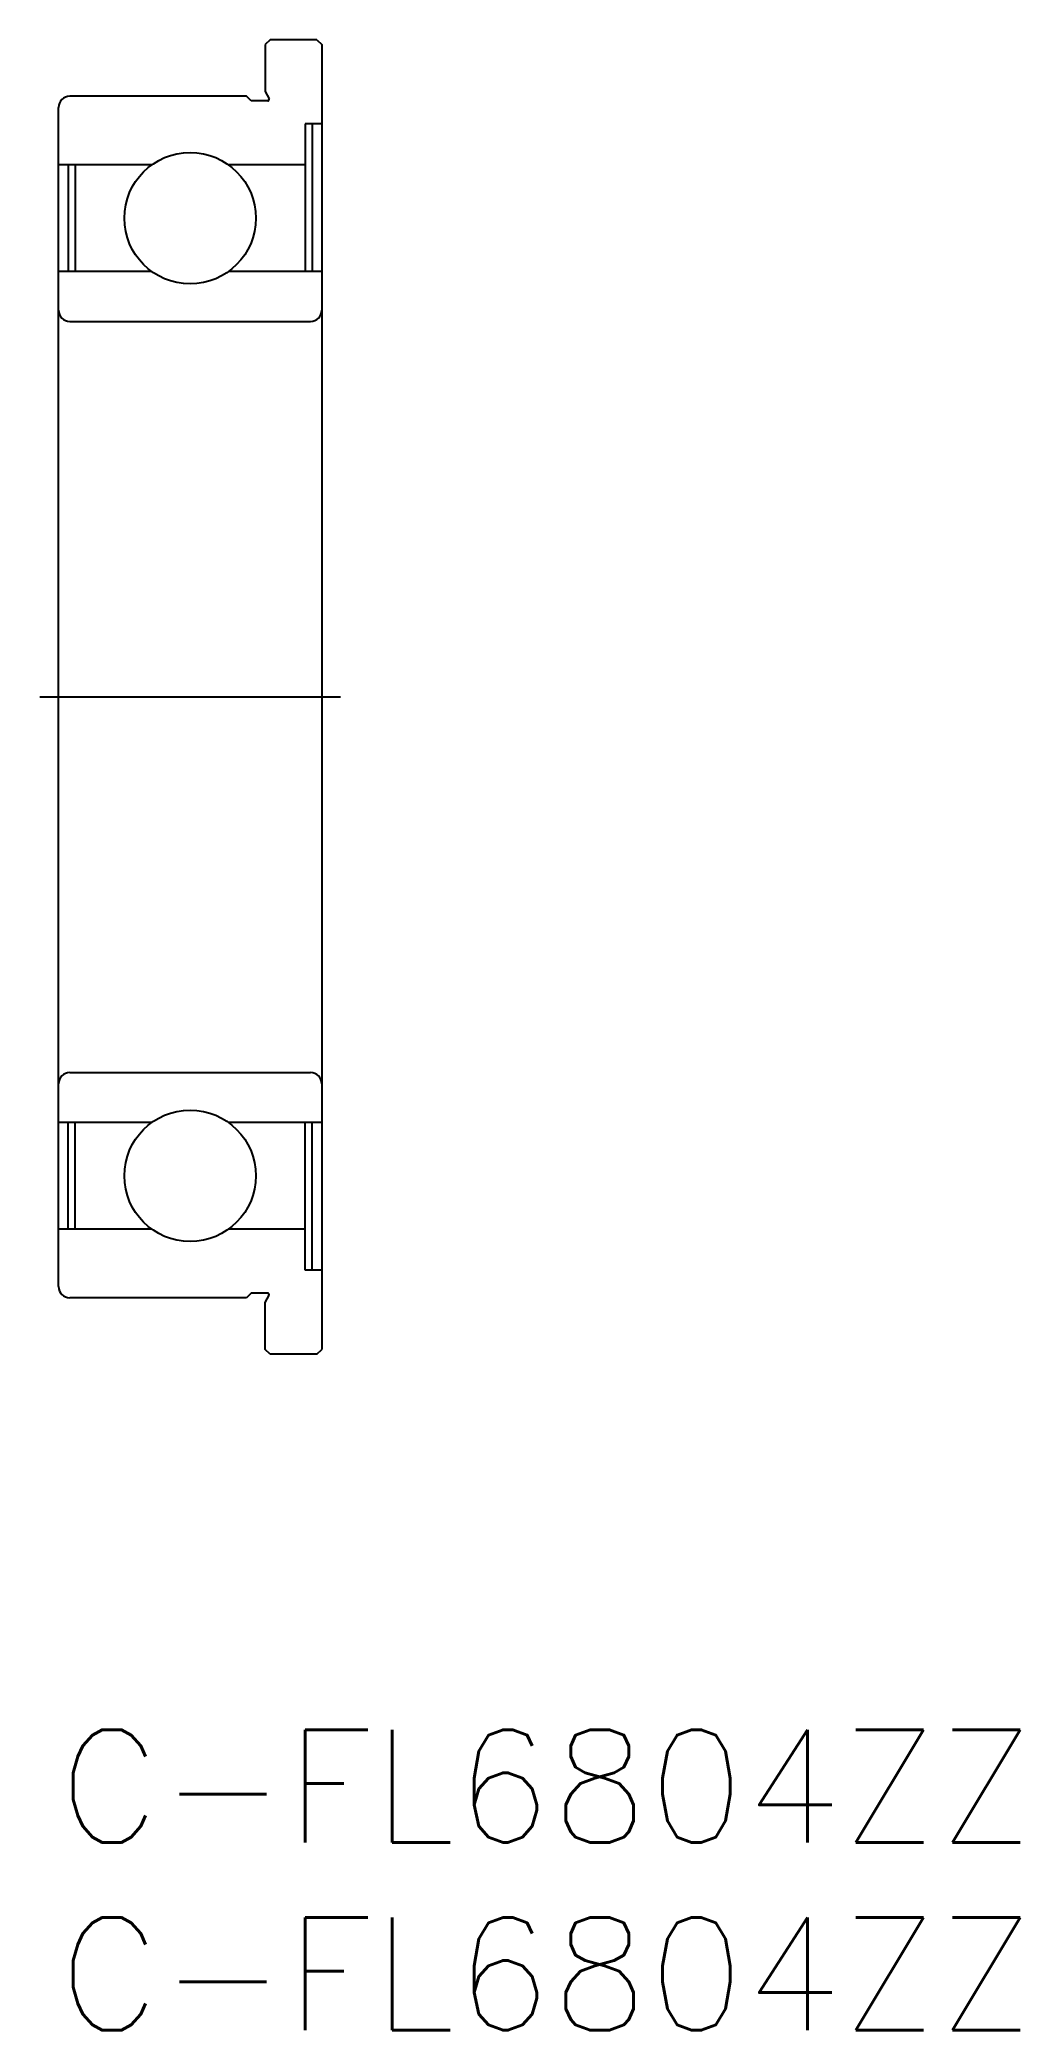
# Model space of a CAD drawing. Extents: x -0.5 to 25.6, y -8 to 45.
import ezdxf

# ---------------------------------------------------------------- set-up
doc = ezdxf.new("R2010")
doc.units = 0
doc.header["$LTSCALE"] = 0.5
doc.linetypes.add('CENTER', pattern=[50.8, 31.75, -6.35, 6.35, -6.35])
for name, color, linetype in [('MSM_CENTER', 1, 'CENTER'), ('MSM_CONTINUOUS', 7, 'CONTINUOUS'), ('MSM_PART_NUMBER', 7, 'CONTINUOUS')]:
    doc.layers.add(name, color=color, linetype=linetype)
doc.styles.get("Standard").update_dxf_attribs({"font": 'txt.shx', "height": 1, "bigfont": 'bigfont.shx'})

# ---------------------------------------------------------------- blocks, each defined once
blk = doc.blocks.new('*U8')
at = {"layer": 'MSM_PART_NUMBER'}
blk.add_text('C-FL6804ZZ', height=3, dxfattribs=at).set_placement((0, -3))
blk = doc.blocks.new('*U9')
at = {"layer": 'MSM_PART_NUMBER'}
blk.add_text('C-FL6804ZZ', height=3, dxfattribs=at).set_placement((0, -8))

msp = doc.modelspace()

# ---------------------------------------------------------------- linework, layer by layer
at = {"layer": 'MSM_CENTER'}
msp.add_line((7.5, 27.5), (-0.5, 27.5), dxfattribs=at)
at = {"layer": 'MSM_CONTINUOUS'}
for p, q in [((5.625, 45), (5.5, 44.875)), ((5.5, 44.875), (5.5, 43.625)), ((6.875, 45), (5.625, 45)), ((6.875, 45), (7, 44.875)), ((7, 44.875), (7, 10.125)), ((5, 43.5), (0.3, 43.5)), ((5.125, 43.375), (5, 43.5)), ((5.5, 43.625), (5.598, 43.429)), ((0, 11.8), (0, 43.2)), ((5.564, 43.375), (5.125, 43.375)), ((6.562, 42.763), (6.562, 38.833)), ((7, 42.763), (6.562, 42.763)), ((6.75, 42.763), (6.75, 38.833)), ((2.473, 41.667), (0, 41.667)), ((0.25, 41.667), (0.25, 38.833)), ((0.437, 41.667), (0.437, 38.833)), ((6.562, 41.667), (4.527, 41.667)), ((2.473, 38.833), (0, 38.833)), ((7, 38.833), (4.527, 38.833)), ((0.3, 37.5), (6.7, 37.5)), ((0.3, 17.5), (6.7, 17.5)), ((2.473, 16.167), (0, 16.167)), ((0.25, 13.333), (0.25, 16.167)), ((0.437, 13.333), (0.437, 16.167)), ((7, 16.167), (4.527, 16.167)), ((6.562, 12.237), (6.562, 16.167)), ((6.75, 12.237), (6.75, 16.167)), ((2.473, 13.333), (0, 13.333)), ((6.562, 13.333), (4.527, 13.333)), ((7, 12.237), (6.562, 12.237)), ((5, 11.5), (0.3, 11.5)), ((5.125, 11.625), (5, 11.5)), ((5.564, 11.625), (5.125, 11.625)), ((5.5, 11.375), (5.598, 11.571)), ((5.5, 10.125), (5.5, 11.375)), ((5.625, 10), (5.5, 10.125)), ((6.875, 10), (7, 10.125)), ((6.875, 10), (5.625, 10))]:
    msp.add_line(p, q, dxfattribs=at)
for centre in [(3.5, 40.25), (3.5, 14.75)]:
    msp.add_circle(centre, 1.75, dxfattribs=at)
for centre, radius, start, end in [((0.3, 43.2), 0.3, 90, 180), ((5.564, 43.412), 0.0375, 270, 26.5651), ((0.3, 37.8), 0.3, 180, 270), ((6.7, 37.8), 0.3, 270, 0), ((0.3, 17.2), 0.3, 90, 180), ((6.7, 17.2), 0.3, 0, 90), ((0.3, 11.8), 0.3, 180, 270), ((5.564, 11.588), 0.0375, 333.4349, 90)]:
    msp.add_arc(centre, radius, start, end, dxfattribs=at)

# ---------------------------------------------------------------- block references
for name in ['*U8', '*U9']:
    msp.add_blockref(name, (0, 0), dxfattribs=at)

doc.saveas('drawing.dxf')
